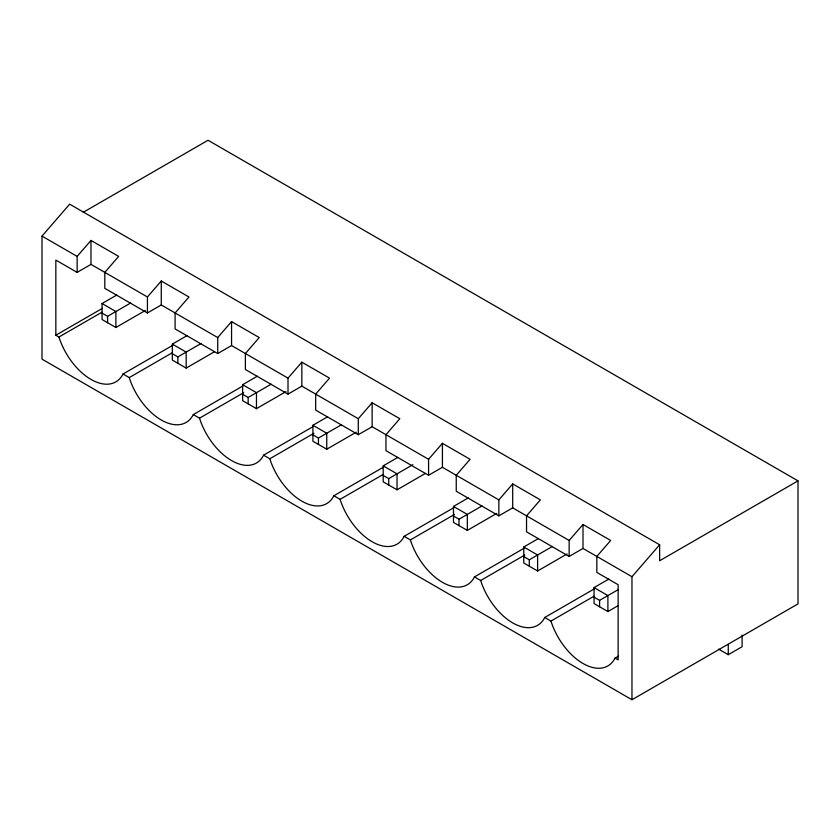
<?xml version="1.0" encoding="UTF-8"?>
<svg xmlns="http://www.w3.org/2000/svg" width="840" height="840" viewBox="0 0 840 840"><rect width="100%" height="100%" fill="white"/><g stroke="black" fill="none" stroke-linecap="round" stroke-linejoin="round"><path stroke-width="1.26" d="M42 236.114L69.668 204.162L659.642 544.772L659.642 560.752L798 480.869L798 603.887L631.964 699.741L42 359.131L42 236.114L77.144 256.399L77.144 272.381L90.983 264.39L147.43 296.982L147.43 312.963L161.27 304.973L217.718 337.565L217.718 353.535L231.556 345.555L288.005 378.137L288.005 394.118L301.844 386.127L358.292 418.719L358.292 434.7L372.131 426.709L428.579 459.302L428.579 475.282L442.418 467.292L498.866 499.884L498.866 515.855L512.705 507.864L569.153 540.456L569.153 556.437L582.992 548.447L631.964 576.723L631.964 699.741M77.144 256.399L90.983 240.429L118.65 256.399L104.811 272.381L104.811 288.351L147.43 312.963M147.43 296.982L161.27 281.001L188.937 296.982L175.098 312.963L175.098 328.933L217.718 353.535M217.718 337.565L231.556 321.584L259.224 337.565L245.385 353.535L245.385 369.516L288.005 394.118M288.005 378.137L301.844 362.166L329.511 378.137L315.672 394.118L315.672 410.099L358.292 434.7M358.292 418.719L372.131 402.749L399.798 418.719L385.959 434.7L385.959 450.671L428.579 475.282M428.579 459.302L442.418 443.32L470.085 459.302L456.246 475.272L456.246 491.253L498.866 515.855M498.866 499.884L512.705 483.903L540.372 499.884L526.533 515.855L526.533 531.836L569.153 556.437M569.153 540.456L582.992 524.486L610.659 540.456L596.82 556.437L596.82 572.418L618.135 584.714L618.135 659.862L615.027 658.077A49.697 28.697 60 0 1 582.992 663.485A49.697 28.697 60 0 1 550.946 621.075L544.74 617.495A49.697 28.697 60 0 1 512.705 622.902A49.697 28.697 60 0 1 480.659 580.503L474.453 576.912A49.697 28.697 60 0 1 442.418 582.32A49.697 28.697 60 0 1 410.372 539.921L404.166 536.33A49.697 28.697 60 0 1 372.131 541.737A49.697 28.697 60 0 1 340.084 499.338L333.879 495.757A49.697 28.697 60 0 1 301.844 501.165A49.697 28.697 60 0 1 269.798 458.756L263.592 455.175A49.697 28.697 60 0 1 231.556 460.582A49.697 28.697 60 0 1 199.511 418.183L193.305 414.593A49.697 28.697 60 0 1 161.27 420A49.697 28.697 60 0 1 129.224 377.601L123.018 374.01A49.697 28.697 60 0 1 90.983 379.418A49.697 28.697 60 0 1 58.937 337.019L55.839 335.223L55.839 260.075L77.144 272.381M631.964 576.723L659.642 544.772M83.286 212.279L208.037 140.259L798 480.869M145.352 310.485L115.889 327.495L102.05 319.505L102.05 303.534L116.781 295.029M55.839 335.223L102.249 308.427M58.937 337.019L101.955 312.186M102.05 313.12L107.583 316.312L130.62 303.019M214.505 351.719L186.175 368.078L172.337 360.087L172.337 344.117L187.068 335.601M123.018 374.01L172.83 345.261M129.224 377.601L172.242 352.769M172.337 353.703L177.87 356.895L200.907 343.592M285.925 391.639L256.463 408.66L242.624 400.669L242.624 384.689L257.355 376.183M193.305 414.593L243.117 385.833M199.511 418.183L243.663 392.69M242.624 394.275L248.157 397.478L271.194 384.174M356.213 432.222L326.75 449.232L312.911 441.252L312.911 425.271L327.642 416.766M263.592 455.175L313.404 426.416M269.798 458.756L313.95 433.272M312.911 434.858L318.444 438.05L341.481 424.757M425.366 473.456L397.036 489.815L383.197 481.824L383.197 465.854L397.929 457.349M333.879 495.757L383.691 466.998M340.084 499.338L383.103 474.506M383.197 475.44L388.731 478.632L412.902 464.678M496.786 513.387L467.324 530.397L453.485 522.406L453.485 506.436L468.216 497.921M404.166 536.33L453.978 507.581M410.372 539.921L454.524 514.427M453.485 516.023L459.018 519.215L482.055 505.911M567.074 553.959L537.611 570.98L523.772 562.989L523.772 547.008L538.503 538.503M474.453 576.912L524.265 548.153M480.659 580.503L524.811 555.009M523.772 556.595L529.305 559.797L552.342 546.494M618.093 605.672L607.898 611.551L594.058 603.572L594.058 587.591L608.79 579.086M544.74 617.495L594.552 588.735M550.946 621.075L593.964 596.243M594.058 597.177L599.592 600.369L618.093 589.691M615.027 658.077L618.419 656.114M718.578 649.1L728.27 654.696L742.098 646.706L742.098 635.145M102.05 303.534L115.889 311.524L115.889 327.495M172.337 344.117L186.175 352.096L186.175 368.078M242.624 384.689L256.463 392.679L256.463 408.66M312.911 425.271L326.75 433.262L326.75 449.232M383.197 465.854L397.036 473.844L397.036 489.815M453.485 506.436L467.324 514.416L467.324 530.397M523.772 547.008L537.611 554.999L537.611 570.98M594.058 587.591L607.898 595.581L607.898 611.551M728.27 644.417L728.27 654.696M599.592 600.369L599.592 606.764M582.992 524.486L582.992 548.447M529.305 559.797L529.305 566.181M512.705 483.903L512.705 507.864M459.018 519.215L459.018 525.599M442.418 443.32L442.418 467.292M388.731 478.632L388.731 485.027M372.131 402.749L372.131 426.709M318.444 438.05L318.444 444.444M301.844 362.166L301.844 386.127M248.157 397.478L248.157 403.862M231.556 321.584L231.556 345.555M177.87 356.895L177.87 363.279M161.27 281.001L161.27 304.973M107.583 316.312L107.583 322.707M90.983 240.429L90.983 264.39"/></g></svg>
